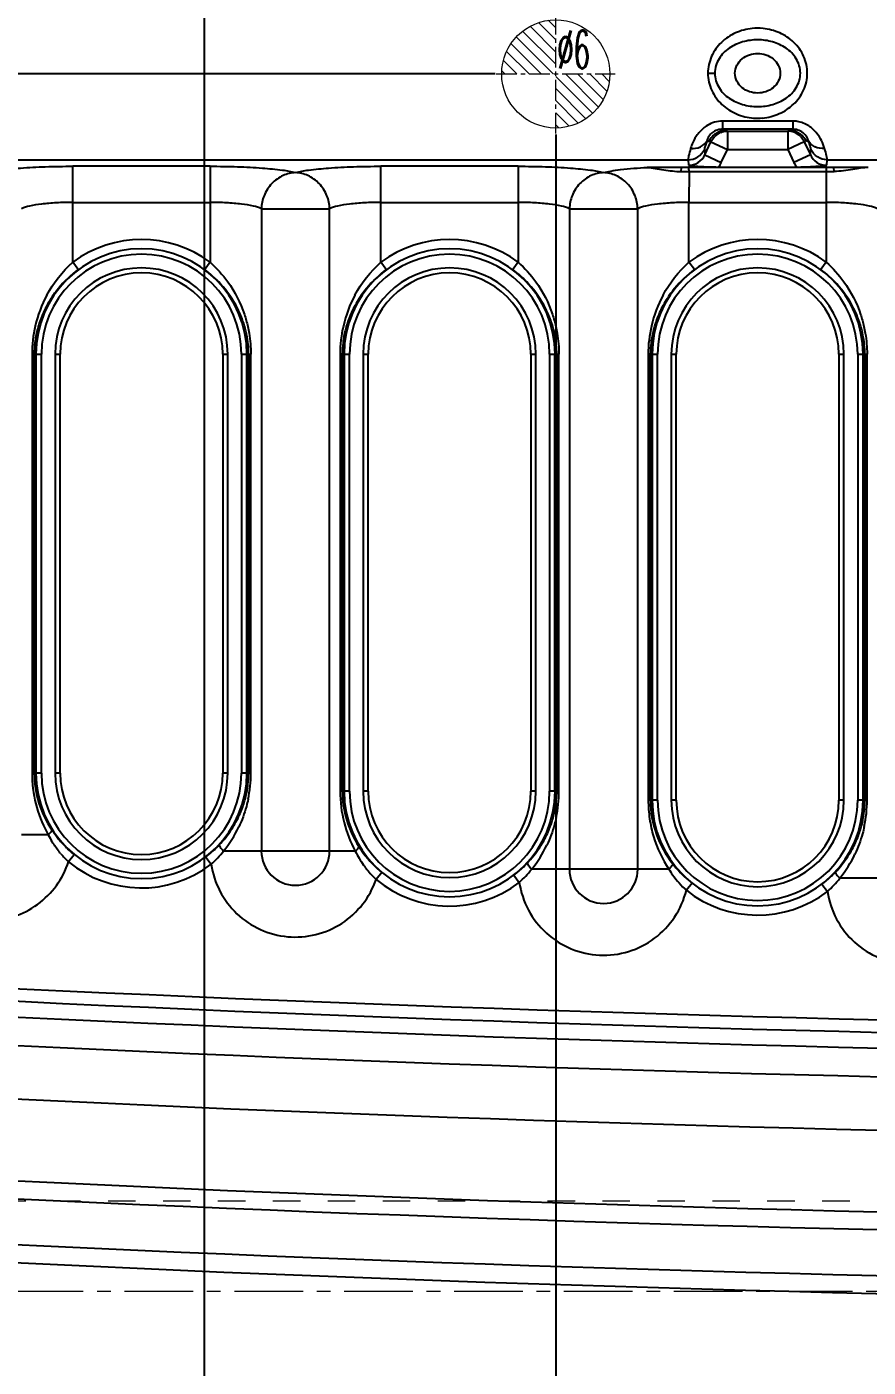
# Model space of a CAD drawing. Header units: millimetres. Extents: x 699 to 6116, y -3115 to -1923.
# Drawn here: x 950.5 to 997.2, y -2572.3 to -2497.9 of the extents above; entities that cross this region are included whole.
import ezdxf
from ezdxf.enums import TextEntityAlignment as Align

# ---------------------------------------------------------------- set-up
doc = ezdxf.new("R2010")
doc.units = ezdxf.units.MM
doc.header["$LTSCALE"] = 16.335
doc.header["$PDMODE"] = 3
doc.header["$PDSIZE"] = 0.3125
doc.linetypes.add('CENTER', pattern=[0.6, 0.375, -0.075, 0.075, -0.075])
doc.linetypes.add('HIDDEN', pattern=[0.2, 0.1, -0.1])
doc.layers.get('0').update_dxf_attribs({"linetype": 'CONTINUOUS'})
doc.layers.get('Defpoints').update_dxf_attribs({"linetype": 'CONTINUOUS'})
doc.layers.add('cool', color=153, linetype='HIDDEN', lineweight=9)
doc.layers.add('epin', color=13, linetype='CONTINUOUS', lineweight=9)
doc.styles.get("Standard").update_dxf_attribs({"font": 'txt', "width": 0.8})
doc.styles.add('TXT05', font='txt.shx', dxfattribs={"width": 0.5, "bigfont": 'gbcbig.shx'})
doc.dimstyles.get("Standard").update_dxf_attribs({"dimtxt": 0.15625, "dimasz": 0.1875, "dimexe": 0.125, "dimexo": 0.0625, "dimtad": 0, "dimtih": 1, "dimtoh": 1, "dimdsep": 46, "dimtxsty": 'Standard', "dimcen": 0.09, "dimadec": 0, "dimazin": 0, "dimtp": 0.01, "dimtm": 0.01, "dimtfac": 1, "dimtofl": 0, "dimtmove": 0, "dimatfit": 3, "dimfxl": 0, "dimtolj": 1, "dimarcsym": 0})

# ---------------------------------------------------------------- blocks, each defined once
blk = doc.blocks.new('epin_ejp_6')
at = {"layer": 'epin'}
h = blk.add_hatch(dxfattribs=at)
h.set_pattern_fill('_ANSI31', color=123, scale=0.15, angle=90, style=0)
h.set_pattern_definition([(135, (-2387.40246, 110.88073), (-0.3367596, -0.3367596), [])])
h.paths.add_polyline_path([(0, 3, 0.414214), (-3, 0), (0, 0)])
h.paths.add_polyline_path([(3, 0), (0, 0), (0, -3, 0.414214)])
at = {"layer": 'epin', "color": 1, "linetype": 'CENTER', "ltscale": 0.186593}
for p, q in [((0, -3.3), (0, 3.3)), ((-3.3, 0), (3.3, 0))]:
    blk.add_line(p, q, dxfattribs=at)
at = {"layer": 'epin'}
blk.add_circle((0, 0), 3, dxfattribs=at)
at = {"layer": 'epin', "color": 6, "style": 'TXT05', "width": 0.5}
blk.add_text('%%c6', height=2.1, dxfattribs=at).set_placement((0.995, 1.35), align=Align.MIDDLE)
blk = doc.blocks.new('*D757')
at = {"color": 4, "lineweight": -2}
blk.add_line((976.485, -2500.543), (755.484, -2500.543), dxfattribs=at)
at = {"layer": 'Defpoints', "color": 0}
for p in [(1045.847, -2423.043), (755.484, -2500.543), (976.547, -2500.543)]:
    blk.add_point(p, dxfattribs=at)
at = {"color": 6, "insert": (740.151, -2500.543), "char_height": 10, "attachment_point": 5}
blk.add_mtext('\\A1;77.50', dxfattribs=at)
blk = doc.blocks.new('*D758')
at = {"color": 4, "lineweight": -2}
blk.add_line((890.285, -2596.043), (755.484, -2596.043), dxfattribs=at)
at = {"layer": 'Defpoints', "color": 0}
for p in [(1045.847, -2423.043), (755.484, -2596.043), (890.347, -2596.043)]:
    blk.add_point(p, dxfattribs=at)
at = {"color": 6, "insert": (738.151, -2596.043), "char_height": 10, "attachment_point": 5}
blk.add_mtext('\\A1;173.00', dxfattribs=at)
blk = doc.blocks.new('*D759')
at = {"color": 4, "lineweight": -2}
blk.add_line((895.847, -2600.255), (895.847, -2670.053), dxfattribs=at)
at = {"layer": 'Defpoints', "color": 0}
for p in [(1045.847, -2423.043), (895.847, -2600.193), (895.847, -2670.053)]:
    blk.add_point(p, dxfattribs=at)
at = {"color": 6, "insert": (895.847, -2686.72), "char_height": 10, "attachment_point": 5, "rotation": 90}
blk.add_mtext('\\A1;150.00', dxfattribs=at)
blk = doc.blocks.new('*D760')
at = {"color": 4, "lineweight": -2}
blk.add_line((960.347, -2429.905), (960.347, -2670.053), dxfattribs=at)
at = {"layer": 'Defpoints', "color": 0}
for p in [(1045.847, -2423.043), (960.347, -2429.843), (960.347, -2670.053)]:
    blk.add_point(p, dxfattribs=at)
at = {"color": 6, "insert": (960.347, -2685.387), "char_height": 10, "attachment_point": 5, "rotation": 90}
blk.add_mtext('\\A1;85.50', dxfattribs=at)
blk = doc.blocks.new('*D761')
at = {"color": 4, "lineweight": -2}
blk.add_line((979.847, -2503.905), (979.847, -2670.053), dxfattribs=at)
at = {"layer": 'Defpoints', "color": 0}
for p in [(1045.847, -2423.043), (979.847, -2503.843), (979.847, -2670.053)]:
    blk.add_point(p, dxfattribs=at)
at = {"color": 6, "insert": (979.847, -2684.72), "char_height": 10, "attachment_point": 5, "rotation": 90}
blk.add_mtext('\\A1;66.00', dxfattribs=at)

msp = doc.modelspace()

# ---------------------------------------------------------------- linework, layer by layer
at = {"color": 7, "linetype": 'Continuous'}
for p, q in [((988.29, -2500.505), (988.676, -2500.505)), ((992.995, -2503.157), (989.099, -2503.157)), ((989.099, -2503.157), (989.099, -2503.61)), ((992.995, -2503.157), (992.995, -2503.61)), ((988.797, -2503.823), (988.795, -2503.823)), ((989.099, -2503.61), (989.195, -2503.69)), ((992.995, -2503.61), (989.099, -2503.61)), ((989.369, -2503.69), (989.195, -2503.69)), ((989.369, -2503.722), (992.726, -2503.722)), ((989.369, -2503.722), (989.369, -2504.728)), ((992.9, -2503.69), (992.726, -2503.69)), ((992.726, -2503.722), (992.726, -2504.728)), ((992.995, -2503.61), (992.9, -2503.69)), ((993.3, -2503.823), (993.297, -2503.823)), ((988.098, -2504.729), (988.122, -2505.025)), ((988.122, -2505.025), (988.459, -2504.303)), ((988.241, -2504.233), (988.324, -2504.303)), ((988.459, -2504.303), (989.369, -2504.728)), ((989.032, -2505.449), (989.369, -2504.728)), ((989.369, -2504.728), (992.726, -2504.728)), ((993.636, -2504.303), (992.726, -2504.728)), ((992.726, -2504.728), (993.062, -2505.449)), ((993.636, -2504.303), (993.972, -2505.025)), ((993.854, -2504.233), (993.771, -2504.303)), ((993.972, -2505.025), (993.997, -2504.729)), ((913.121, -2505.305), (987.187, -2505.305)), ((987.187, -2505.305), (987.213, -2505.612)), ((988.122, -2505.025), (989.032, -2505.449)), ((993.972, -2505.025), (993.062, -2505.449)), ((994.881, -2505.612), (994.907, -2505.305)), ((994.907, -2505.305), (1106.842, -2505.305)), ((953.052, -2510.99), (953.052, -2505.667)), ((960.668, -2505.667), (953.052, -2505.667)), ((960.668, -2505.667), (960.668, -2510.99)), ((970.146, -2510.99), (970.146, -2505.667)), ((977.762, -2505.667), (970.146, -2505.667)), ((977.762, -2505.667), (977.762, -2510.99)), ((986.81, -2505.954), (986.821, -2505.73)), ((994.854, -2505.729), (987.239, -2505.729)), ((987.241, -2505.96), (987.239, -2507.667)), ((987.241, -2505.96), (994.854, -2505.96)), ((994.854, -2505.729), (994.855, -2510.99)), ((995.285, -2505.954), (995.273, -2505.73)), ((953.052, -2507.667), (960.668, -2507.667)), ((970.146, -2507.667), (977.762, -2507.667)), ((987.239, -2507.667), (994.855, -2507.667)), ((987.239, -2510.99), (987.239, -2507.667)), ((963.512, -2508.018), (963.512, -2543.641)), ((963.512, -2508.018), (967.303, -2508.018)), ((967.303, -2543.641), (967.303, -2508.018)), ((980.605, -2508.018), (984.396, -2508.018)), ((980.605, -2508.018), (980.605, -2544.646)), ((984.396, -2544.646), (984.396, -2508.018)), ((953.352, -2511.392), (953.052, -2510.99)), ((960.668, -2510.99), (960.368, -2511.392)), ((970.446, -2511.392), (970.146, -2510.99)), ((977.762, -2510.99), (977.462, -2511.392)), ((987.539, -2511.392), (987.239, -2510.99)), ((994.855, -2510.99), (994.555, -2511.392)), ((950.789, -2516.09), (950.789, -2539.317)), ((950.913, -2516.09), (950.789, -2516.09)), ((950.913, -2539.317), (950.913, -2516.09)), ((951.009, -2516.09), (951.009, -2539.317)), ((951.009, -2516.09), (951.31, -2516.09)), ((951.31, -2539.317), (951.31, -2516.09)), ((952.071, -2516.09), (952.071, -2539.317)), ((952.071, -2516.09), (952.347, -2516.09)), ((952.347, -2539.317), (952.347, -2516.09)), ((961.374, -2516.09), (961.374, -2539.317)), ((961.374, -2516.09), (961.65, -2516.09)), ((961.65, -2539.317), (961.65, -2516.09)), ((962.411, -2516.09), (962.411, -2539.317)), ((962.411, -2516.09), (962.712, -2516.09)), ((962.712, -2539.317), (962.712, -2516.09)), ((962.807, -2516.09), (962.807, -2539.317)), ((962.807, -2516.09), (962.932, -2516.09)), ((962.932, -2539.317), (962.932, -2516.09)), ((967.883, -2516.09), (967.883, -2540.322)), ((968.007, -2516.09), (967.883, -2516.09)), ((968.007, -2540.322), (968.007, -2516.09)), ((968.102, -2516.09), (968.102, -2540.322)), ((968.102, -2516.09), (968.403, -2516.09)), ((968.403, -2540.322), (968.403, -2516.09)), ((969.164, -2516.09), (969.164, -2540.322)), ((969.164, -2516.09), (969.44, -2516.09)), ((969.44, -2540.322), (969.44, -2516.09)), ((978.468, -2516.09), (978.743, -2516.09)), ((978.468, -2516.09), (978.468, -2540.322)), ((978.743, -2540.322), (978.743, -2516.09)), ((979.504, -2516.09), (979.805, -2516.09)), ((979.504, -2516.09), (979.504, -2540.322)), ((979.805, -2540.322), (979.805, -2516.09)), ((979.901, -2516.09), (980.025, -2516.09)), ((979.901, -2516.09), (979.901, -2540.322)), ((980.025, -2540.323), (980.025, -2516.09)), ((985.1, -2516.09), (984.976, -2516.09)), ((984.976, -2516.09), (984.976, -2540.825)), ((985.1, -2540.825), (985.1, -2516.09)), ((985.196, -2516.09), (985.497, -2516.09)), ((985.196, -2516.09), (985.196, -2540.825)), ((985.497, -2540.825), (985.497, -2516.09)), ((986.258, -2516.09), (986.534, -2516.09)), ((986.258, -2516.09), (986.258, -2540.825)), ((986.534, -2540.825), (986.534, -2516.09)), ((995.561, -2516.09), (995.837, -2516.09)), ((995.561, -2516.09), (995.561, -2540.825)), ((995.837, -2540.825), (995.837, -2516.09)), ((996.598, -2516.09), (996.899, -2516.09)), ((996.598, -2516.09), (996.598, -2540.825)), ((996.899, -2540.825), (996.899, -2516.09)), ((996.994, -2516.09), (997.119, -2516.09)), ((996.994, -2516.09), (996.994, -2540.825)), ((997.119, -2540.825), (997.119, -2516.09)), ((951.31, -2539.317), (950.789, -2539.317)), ((952.347, -2539.317), (952.071, -2539.317)), ((961.65, -2539.317), (961.374, -2539.317)), ((962.712, -2539.317), (962.411, -2539.317)), ((962.807, -2539.317), (962.932, -2539.317)), ((968.403, -2540.322), (967.883, -2540.322)), ((969.44, -2540.322), (969.164, -2540.322)), ((978.743, -2540.322), (978.468, -2540.322)), ((979.805, -2540.322), (979.504, -2540.322)), ((979.901, -2540.322), (980.025, -2540.323)), ((985.497, -2540.825), (984.976, -2540.825)), ((986.534, -2540.825), (986.258, -2540.825)), ((995.837, -2540.825), (995.561, -2540.825)), ((996.899, -2540.825), (996.598, -2540.825)), ((996.994, -2540.825), (997.119, -2540.825)), ((951.687, -2542.736), (950.209, -2542.736)), ((953.132, -2543.842), (952.813, -2544.229)), ((960.426, -2543.972), (960.731, -2544.37)), ((968.725, -2543.641), (961.417, -2543.641)), ((970.201, -2544.827), (969.879, -2545.212)), ((977.52, -2544.977), (977.825, -2545.375)), ((986.121, -2544.646), (978.511, -2544.646)), ((987.407, -2545.422), (987.096, -2545.815)), ((994.613, -2545.48), (994.918, -2545.878)), ((1003.354, -2545.149), (995.604, -2545.149))]:
    msp.add_line(p, q, dxfattribs=at)
for centre, radius, start, end in [((991.047, -2501.034), 3.024, 84.32787, 95.71334), ((989.101, -2504.731), 1.573, 90.07564, 106.2553), ((991.047, -2499.979), 3.02, 265.76411, 275.02193), ((992.995, -2504.718), 1.56, 80.6717, 89.98571), ((989.005, -2504.446), 0.793, 157.34688, 164.44632), ((989.24, -2504.734), 1.013, 115.92354, 154.94585), ((989.077, -2504.496), 0.883, 118.92281, 127.15963), ((989.368, -2504.724), 1.001, 111.68775, 133.43168), ((992.726, -2504.725), 1.003, 46.58371, 89.99284), ((992.802, -2504.884), 1.162, 81.87663, 85.13483), ((992.997, -2504.565), 0.955, 82.49347, 90.08854), ((992.854, -2504.734), 1.013, 25.05403, 64.07634), ((987.195, -2504.592), 2.027, 326.66897, 334.99203), ((994.898, -2504.593), 2.026, 205.00418, 213.33483), ((987.239, -2490.117), 15.842, 268.4482, 270.00816), ((987.238, -2591.063), 85.333, 89.99885, 90.27965), ((994.855, -2591.234), 85.505, 89.71964, 90.00065), ((994.855, -2489.991), 15.968, 269.99731, 271.54415), ((956.86, -2516.09), 6.365, 53.25404, 126.74596), ((973.954, -2516.09), 6.365, 53.25404, 126.74596), ((991.047, -2516.09), 6.365, 53.25449, 126.74604), ((956.86, -2516.09), 5.852, 0, 180), ((956.86, -2516.09), 5.551, 0, 180), ((973.954, -2516.09), 5.852, 0, 180), ((973.954, -2516.09), 5.551, 0, 180), ((991.047, -2516.09), 5.852, 0, 180), ((991.047, -2516.09), 5.551, 0, 180), ((956.86, -2516.09), 4.79, 0, 180), ((957.094, -2516.417), 6.265, 126.67154, 140.62332), ((956.86, -2516.09), 4.514, 0, 180), ((956.62, -2516.424), 6.275, 42.45432, 53.32018), ((973.954, -2516.09), 4.79, 0, 180), ((974.188, -2516.417), 6.265, 126.67154, 140.62332), ((973.954, -2516.09), 4.514, 0, 180), ((973.713, -2516.424), 6.275, 42.45432, 53.32018), ((991.047, -2516.09), 4.79, 0, 180), ((991.281, -2516.417), 6.265, 126.67154, 140.62332), ((991.047, -2516.09), 4.514, 0, 180), ((990.807, -2516.424), 6.275, 42.45432, 53.32018), ((957.654, -2516.057), 6.86, 151.70951, 167.07638), ((956.965, -2516.309), 6.097, 140.63545, 149.13661), ((974.748, -2516.057), 6.86, 151.70951, 167.07638), ((974.058, -2516.309), 6.097, 140.63545, 149.13661), ((991.841, -2516.057), 6.86, 151.70951, 167.07638), ((991.152, -2516.309), 6.097, 140.63545, 149.13661), ((956.817, -2516.22), 5.924, 149.14275, 157.86892), ((973.911, -2516.22), 5.924, 149.14275, 157.86892), ((991.004, -2516.22), 5.924, 149.14275, 157.86892), ((957.774, -2516.094), 6.985, 167.0025, 179.9679), ((956.639, -2516.147), 5.732, 157.87532, 165.89125), ((974.868, -2516.094), 6.985, 167.0025, 179.9679), ((973.732, -2516.147), 5.732, 157.87532, 165.89125), ((991.961, -2516.094), 6.985, 167.0025, 179.96791), ((990.826, -2516.147), 5.732, 157.87532, 165.89125), ((956.477, -2516.105), 5.565, 165.90603, 173.29158), ((957.177, -2516.107), 5.631, 0.17075, 11.28696), ((973.571, -2516.105), 5.565, 165.90603, 173.29158), ((974.27, -2516.107), 5.631, 0.17075, 11.28696), ((990.664, -2516.105), 5.565, 165.90603, 173.29158), ((991.364, -2516.107), 5.631, 0.17075, 11.28696), ((956.369, -2516.09), 5.455, 173.30508, 179.99397), ((973.462, -2516.09), 5.455, 173.30508, 179.99397), ((990.556, -2516.09), 5.455, 173.30508, 179.99397), ((956.86, -2539.317), 5.852, 180, 0), ((956.86, -2539.317), 5.551, 180, 360), ((956.86, -2539.317), 4.79, 180, 360), ((956.86, -2539.317), 4.514, 180, 0), ((956.009, -2539.317), 6.922, 347.91491, 0.00271), ((973.954, -2540.322), 5.852, 180, 0), ((973.954, -2540.322), 5.551, 180, 360), ((973.954, -2540.322), 4.79, 180, 360), ((973.954, -2540.322), 4.514, 180, 0), ((973.103, -2540.323), 6.922, 347.91491, 0.00271), ((956.988, -2539.218), 5.836, 331.2454, 339.366), ((957.215, -2539.311), 5.59, 339.44325, 346.63598), ((991.047, -2540.825), 5.852, 180, 0), ((991.047, -2540.825), 5.551, 180, 360), ((991.047, -2540.825), 4.79, 180, 360), ((991.047, -2540.825), 4.514, 180, 0), ((990.196, -2540.826), 6.922, 347.91491, 0.00271), ((956.679, -2539.055), 6.185, 326.92539, 331.30518), ((974.309, -2540.317), 5.59, 339.44325, 346.63598), ((958.024, -2539.18), 7.266, 207.99905, 209.29675), ((957.656, -2539.59), 6.746, 207.78931, 211.35576), ((956.868, -2539.157), 5.984, 213.59196, 219.71373), ((956.241, -2539.447), 6.662, 320.98408, 334.63815), ((974.081, -2540.223), 5.836, 331.2454, 339.366), ((991.175, -2540.726), 5.836, 331.2454, 339.366), ((991.402, -2540.82), 5.59, 339.44325, 346.63598), ((957.169, -2538.91), 6.373, 219.6926, 225.4488), ((957.326, -2538.751), 6.597, 225.44281, 230.51466), ((973.335, -2540.452), 6.662, 320.98408, 334.63815), ((973.772, -2540.061), 6.185, 326.92539, 331.30518), ((990.866, -2540.563), 6.185, 326.92539, 331.30518), ((956.195, -2540.554), 4.995, 220.39632, 227.37321), ((956.86, -2539.317), 6.365, 230.51354, 307.44851), ((965.407, -2543.641), 1.896, 180, 0), ((990.428, -2540.955), 6.662, 320.98408, 334.63815), ((973.277, -2541.552), 4.994, 218.58639, 227.13691), ((982.501, -2544.646), 1.896, 180.00015, 359.99985), ((973.954, -2540.322), 6.365, 230.2014, 307.45323), ((991.047, -2540.825), 6.365, 231.62365, 307.45531), ((1045.847, -555.868), 1997.698, 265.604565, 274.395435), ((1045.847, -555.868), 1998.398, 265.604565, 274.395435), ((1045.847, -555.868), 1999.273, 265.604565, 274.395435), ((1045.847, -555.868), 2000.858, 265.604565, 274.395435), ((1045.847, -555.868), 2003.819, 265.604565, 274.395435), ((1045.847, -555.868), 2008.352, 265.604565, 274.395435), ((1045.847, -555.868), 2009.339, 265.604565, 274.395435), ((1045.847, -555.868), 2011.88, 265.604565, 274.395435), ((1045.847, -555.868), 2012.885, 265.604565, 274.395435)]:
    msp.add_arc(centre, radius, start, end, dxfattribs=at)
for points, knots in [([(990.746, -2498.025), (990.428, -2498.057), (989.804, -2498.222), (989.001, -2498.757), (988.432, -2499.543), (988.29, -2500.184), (988.29, -2500.505)], [0, 0, 0, 0, 0.252231, 0.499459, 0.747286, 1, 1, 1, 1]), ([(993.804, -2500.505), (993.804, -2500.184), (993.662, -2499.542), (993.093, -2498.757), (992.29, -2498.222), (991.664, -2498.057), (991.346, -2498.025)], [0, 0, 0, 0, 0.252578, 0.50044, 0.747713, 1, 1, 1, 1]), ([(993.419, -2500.505), (993.419, -2500.227), (993.25, -2499.67), (992.65, -2499.075), (991.885, -2498.729), (991.048, -2498.617), (990.21, -2498.729), (989.445, -2499.075), (988.845, -2499.67), (988.676, -2500.227), (988.676, -2500.505)], [0, 0, 0, 0, 0.125692, 0.248804, 0.37272, 0.499947, 0.627175, 0.751093, 0.874204, 1, 1, 1, 1]), ([(989.79, -2500.505), (989.79, -2500.351), (989.869, -2500.04), (990.172, -2499.679), (990.584, -2499.455), (991.047, -2499.38), (991.511, -2499.455), (991.923, -2499.679), (992.226, -2500.04), (992.304, -2500.351), (992.304, -2500.505)], [0, 0, 0, 0, 0.125273, 0.249681, 0.374348, 0.499998, 0.625649, 0.750316, 0.874725, 1, 1, 1, 1]), ([(988.29, -2500.505), (988.29, -2500.831), (988.438, -2501.486), (989.028, -2502.28), (989.857, -2502.812), (990.499, -2502.967), (990.824, -2502.991)], [0, 0, 0, 0, 0.252464, 0.500169, 0.747561, 1, 1, 1, 1]), ([(988.676, -2500.505), (988.676, -2500.782), (988.845, -2501.34), (989.446, -2501.935), (990.211, -2502.28), (991.049, -2502.392), (991.886, -2502.28), (992.65, -2501.934), (993.25, -2501.339), (993.419, -2500.782), (993.419, -2500.505)], [0, 0, 0, 0, 0.12581, 0.249018, 0.373016, 0.500233, 0.627385, 0.751253, 0.874314, 1, 1, 1, 1]), ([(992.304, -2500.505), (992.304, -2500.658), (992.226, -2500.969), (991.923, -2501.33), (991.511, -2501.554), (991.047, -2501.629), (990.584, -2501.554), (990.172, -2501.33), (989.869, -2500.969), (989.79, -2500.658), (989.79, -2500.505)], [0, 0, 0, 0, 0.125273, 0.249681, 0.374348, 0.499998, 0.625649, 0.750316, 0.874725, 1, 1, 1, 1]), ([(991.312, -2502.988), (991.633, -2502.959), (992.266, -2502.799), (993.081, -2502.265), (993.66, -2501.476), (993.804, -2500.828), (993.804, -2500.505)], [0, 0, 0, 0, 0.252338, 0.499632, 0.747398, 1, 1, 1, 1]), ([(988.661, -2503.22), (988.619, -2503.233), (988.456, -2503.287), (988.302, -2503.368), (988.195, -2503.44)], [0, 0, 0, 0, 0.256183, 1, 1, 1, 1]), ([(994.764, -2504.679), (994.677, -2504.379), (994.439, -2503.9), (993.888, -2503.384), (993.473, -2503.215), (993.248, -2503.178)], [0, 0, 0, 0, 0.41911, 0.694063, 1, 1, 1, 1]), ([(987.789, -2503.806), (987.727, -2503.88), (987.532, -2504.147), (987.396, -2504.454), (987.331, -2504.679)], [0, 0, 0, 0, 0.292058, 1, 1, 1, 1]), ([(988.195, -2503.44), (988.156, -2503.466), (988.008, -2503.574), (987.876, -2503.703), (987.789, -2503.806)], [0, 0, 0, 0, 0.261725, 1, 1, 1, 1]), ([(988.544, -2503.793), (988.506, -2503.821), (988.395, -2503.92), (988.312, -2504.047), (988.273, -2504.141)], [0, 0, 0, 0, 0.318008, 1, 1, 1, 1]), ([(989.099, -2503.61), (989.058, -2503.609), (988.903, -2503.619), (988.75, -2503.668), (988.65, -2503.724)], [0, 0, 0, 0, 0.266704, 1, 1, 1, 1]), ([(988.795, -2503.823), (988.792, -2503.823), (988.785, -2503.823), (988.786, -2503.807), (988.81, -2503.793), (988.849, -2503.765), (988.925, -2503.732), (988.988, -2503.714), (989.027, -2503.706)], [0, 0, 0, 0, 0.032779, 0.054961, 0.138353, 0.306053, 0.579952, 1, 1, 1, 1]), ([(988.832, -2503.813), (988.828, -2503.814), (988.817, -2503.818), (988.805, -2503.822), (988.797, -2503.823)], [0, 0, 0, 0, 0.353103, 1, 1, 1, 1]), ([(989.282, -2503.722), (989.222, -2503.722), (989.068, -2503.735), (988.921, -2503.783), (988.832, -2503.813)], [0, 0, 0, 0, 0.390757, 1, 1, 1, 1]), ([(989.027, -2503.706), (989.04, -2503.704), (989.095, -2503.694), (989.151, -2503.69), (989.195, -2503.69)], [0, 0, 0, 0, 0.230224, 1, 1, 1, 1]), ([(992.9, -2503.69), (992.945, -2503.69), (993.034, -2503.7), (993.14, -2503.713), (993.362, -2503.823), (993.3, -2503.823)], [0, 0, 0, 0, 0.314624, 0.565613, 1, 1, 1, 1]), ([(993.097, -2503.76), (993.087, -2503.758), (993.044, -2503.747), (993.001, -2503.738), (992.966, -2503.734)], [0, 0, 0, 0, 0.218698, 1, 1, 1, 1]), ([(993.297, -2503.823), (993.277, -2503.821), (993.212, -2503.791), (993.145, -2503.773), (993.097, -2503.76)], [0, 0, 0, 0, 0.290124, 1, 1, 1, 1]), ([(993.854, -2504.233), (993.823, -2504.122), (993.664, -2503.819), (993.336, -2503.646), (993.122, -2503.618)], [0, 0, 0, 0, 0.348004, 1, 1, 1, 1]), ([(987.331, -2504.679), (987.291, -2504.816), (987.239, -2504.997), (987.196, -2505.206), (987.186, -2505.278), (987.187, -2505.305)], [0, 0, 0, 0, 0.665407, 0.875292, 1, 1, 1, 1]), ([(987.187, -2505.305), (987.375, -2505.304), (987.756, -2505.196), (988.018, -2504.898), (988.098, -2504.729)], [0, 0, 0, 0, 0.500608, 1, 1, 1, 1]), ([(987.331, -2504.679), (987.514, -2504.695), (987.884, -2504.644), (988.165, -2504.384), (988.241, -2504.233)], [0, 0, 0, 0, 0.522337, 1, 1, 1, 1]), ([(988.135, -2504.546), (988.13, -2504.561), (988.116, -2504.61), (988.104, -2504.66), (988.099, -2504.695)], [0, 0, 0, 0, 0.311222, 1, 1, 1, 1]), ([(988.241, -2504.233), (988.23, -2504.263), (988.192, -2504.367), (988.157, -2504.471), (988.135, -2504.546)], [0, 0, 0, 0, 0.290956, 1, 1, 1, 1]), ([(993.997, -2504.729), (993.999, -2504.708), (993.989, -2504.65), (993.945, -2504.484), (993.894, -2504.341), (993.854, -2504.233)], [0, 0, 0, 0, 0.123367, 0.332805, 1, 1, 1, 1]), ([(994.764, -2504.679), (994.58, -2504.695), (994.211, -2504.644), (993.93, -2504.384), (993.854, -2504.233)], [0, 0, 0, 0, 0.522338, 1, 1, 1, 1]), ([(994.907, -2505.305), (994.72, -2505.304), (994.339, -2505.196), (994.077, -2504.898), (993.997, -2504.729)], [0, 0, 0, 0, 0.500609, 1, 1, 1, 1]), ([(994.907, -2505.305), (994.909, -2505.278), (994.899, -2505.206), (994.855, -2504.997), (994.804, -2504.816), (994.764, -2504.679)], [0, 0, 0, 0, 0.124728, 0.334597, 1, 1, 1, 1]), ([(987.213, -2505.612), (987.401, -2505.612), (987.785, -2505.5), (988.044, -2505.196), (988.122, -2505.025)], [0, 0, 0, 0, 0.500459, 1, 1, 1, 1]), ([(987.213, -2505.612), (987.332, -2505.624), (987.889, -2505.68), (988.449, -2505.706), (988.889, -2505.706)], [0, 0, 0, 0, 0.213121, 1, 1, 1, 1]), ([(993.206, -2505.706), (993.366, -2505.706), (993.926, -2505.697), (994.485, -2505.653), (994.881, -2505.612)], [0, 0, 0, 0, 0.287214, 1, 1, 1, 1]), ([(993.972, -2505.025), (994.051, -2505.196), (994.309, -2505.5), (994.693, -2505.612), (994.881, -2505.612)], [0, 0, 0, 0, 0.499533, 1, 1, 1, 1]), ([(948.314, -2506.018), (948.551, -2505.948), (949.164, -2505.851), (950.237, -2505.747), (951.575, -2505.682), (952.544, -2505.666), (953.052, -2505.667)], [0, 0, 0, 0, 0.155949, 0.389404, 0.679649, 1, 1, 1, 1]), ([(960.668, -2505.667), (961.177, -2505.666), (962.145, -2505.682), (963.484, -2505.747), (964.557, -2505.851), (965.17, -2505.948), (965.407, -2506.018)], [0, 0, 0, 0, 0.320374, 0.610618, 0.844066, 1, 1, 1, 1]), ([(965.407, -2506.018), (965.173, -2506.027), (964.679, -2506.144), (964.049, -2506.597), (963.627, -2507.262), (963.52, -2507.773), (963.512, -2508.018)], [0, 0, 0, 0, 0.233579, 0.491555, 0.754782, 1, 1, 1, 1]), ([(965.407, -2506.018), (965.644, -2505.948), (966.258, -2505.851), (967.33, -2505.747), (968.669, -2505.682), (969.638, -2505.666), (970.146, -2505.667)], [0, 0, 0, 0, 0.155949, 0.389404, 0.679649, 1, 1, 1, 1]), ([(967.303, -2508.018), (967.294, -2507.773), (967.187, -2507.262), (966.765, -2506.597), (966.135, -2506.144), (965.641, -2506.027), (965.407, -2506.018)], [0, 0, 0, 0, 0.245218, 0.508445, 0.766421, 1, 1, 1, 1]), ([(977.762, -2505.667), (978.27, -2505.666), (979.239, -2505.682), (980.578, -2505.747), (981.65, -2505.851), (982.263, -2505.948), (982.501, -2506.018)], [0, 0, 0, 0, 0.320373, 0.610617, 0.844065, 1, 1, 1, 1]), ([(982.501, -2506.018), (982.266, -2506.027), (981.773, -2506.144), (981.142, -2506.597), (980.72, -2507.262), (980.613, -2507.773), (980.605, -2508.018)], [0, 0, 0, 0, 0.233579, 0.491555, 0.754782, 1, 1, 1, 1]), ([(982.501, -2506.018), (982.63, -2505.98), (982.943, -2505.915), (983.746, -2505.803), (984.421, -2505.753), (984.912, -2505.727)], [0, 0, 0, 0, 0.166376, 0.393599, 1, 1, 1, 1]), ([(984.396, -2508.018), (984.388, -2507.773), (984.281, -2507.262), (983.859, -2506.597), (983.228, -2506.144), (982.735, -2506.027), (982.501, -2506.018)], [0, 0, 0, 0, 0.245219, 0.508446, 0.766421, 1, 1, 1, 1]), ([(984.912, -2505.727), (985.063, -2505.735), (985.372, -2505.779), (985.999, -2505.886), (986.484, -2505.956), (986.81, -2505.954)], [0, 0, 0, 0, 0.236936, 0.488719, 1, 1, 1, 1]), ([(987.241, -2505.96), (987.241, -2505.943), (987.239, -2505.866), (987.239, -2505.79), (987.239, -2505.729)], [0, 0, 0, 0, 0.212705, 1, 1, 1, 1]), ([(997.182, -2505.727), (996.896, -2505.745), (996.269, -2505.864), (995.635, -2505.944), (995.285, -2505.954)], [0, 0, 0, 0, 0.450175, 1, 1, 1, 1]), ([(953.052, -2507.667), (952.747, -2507.667), (952.165, -2507.682), (951.36, -2507.747), (950.715, -2507.851), (950.347, -2507.95), (950.209, -2508.018)], [0, 0, 0, 0, 0.318055, 0.606823, 0.840028, 1, 1, 1, 1]), ([(963.512, -2508.018), (963.374, -2507.95), (963.005, -2507.851), (962.36, -2507.747), (961.556, -2507.682), (960.973, -2507.667), (960.668, -2507.667)], [0, 0, 0, 0, 0.159969, 0.39318, 0.681951, 1, 1, 1, 1]), ([(970.146, -2507.667), (969.841, -2507.667), (969.258, -2507.682), (968.454, -2507.747), (967.809, -2507.851), (967.44, -2507.95), (967.303, -2508.018)], [0, 0, 0, 0, 0.318055, 0.606823, 0.840028, 1, 1, 1, 1]), ([(980.605, -2508.018), (980.467, -2507.95), (980.099, -2507.851), (979.454, -2507.747), (978.649, -2507.682), (978.067, -2507.667), (977.762, -2507.667)], [0, 0, 0, 0, 0.159969, 0.39318, 0.681951, 1, 1, 1, 1]), ([(987.239, -2507.667), (986.934, -2507.667), (986.352, -2507.682), (985.547, -2507.747), (984.902, -2507.851), (984.534, -2507.95), (984.396, -2508.018)], [0, 0, 0, 0, 0.31799, 0.60679, 0.840021, 1, 1, 1, 1]), ([(997.699, -2508.018), (997.561, -2507.95), (997.192, -2507.851), (996.547, -2507.747), (995.743, -2507.682), (995.16, -2507.667), (994.855, -2507.667)], [0, 0, 0, 0, 0.159954, 0.393168, 0.681995, 1, 1, 1, 1]), ([(962.409, -2514.031), (962.342, -2513.863), (962.042, -2513.199), (961.619, -2512.592), (961.25, -2512.188)], [0, 0, 0, 0, 0.248204, 1, 1, 1, 1]), ([(961.649, -2512.071), (962.044, -2512.622), (962.464, -2513.447), (962.707, -2514.322), (962.758, -2514.547)], [0, 0, 0, 0, 0.746536, 1, 1, 1, 1]), ([(979.502, -2514.031), (979.436, -2513.863), (979.136, -2513.199), (978.713, -2512.592), (978.343, -2512.188)], [0, 0, 0, 0, 0.248204, 1, 1, 1, 1]), ([(978.742, -2512.071), (979.137, -2512.622), (979.557, -2513.447), (979.801, -2514.322), (979.852, -2514.547)], [0, 0, 0, 0, 0.746536, 1, 1, 1, 1]), ([(996.596, -2514.031), (996.529, -2513.863), (996.229, -2513.199), (995.806, -2512.592), (995.437, -2512.188)], [0, 0, 0, 0, 0.248204, 1, 1, 1, 1]), ([(995.836, -2512.071), (996.231, -2512.622), (996.651, -2513.447), (996.894, -2514.322), (996.945, -2514.547)], [0, 0, 0, 0, 0.746536, 1, 1, 1, 1]), ([(962.698, -2515.005), (962.681, -2514.921), (962.607, -2514.59), (962.502, -2514.266), (962.409, -2514.031)], [0, 0, 0, 0, 0.253093, 1, 1, 1, 1]), ([(962.758, -2514.547), (962.786, -2514.671), (962.887, -2515.18), (962.931, -2515.699), (962.931, -2516.09)], [0, 0, 0, 0, 0.246522, 1, 1, 1, 1]), ([(979.792, -2515.005), (979.775, -2514.921), (979.701, -2514.59), (979.596, -2514.266), (979.502, -2514.031)], [0, 0, 0, 0, 0.253093, 1, 1, 1, 1]), ([(979.852, -2514.547), (979.88, -2514.671), (979.98, -2515.18), (980.025, -2515.699), (980.025, -2516.09)], [0, 0, 0, 0, 0.246522, 1, 1, 1, 1]), ([(996.885, -2515.005), (996.868, -2514.921), (996.794, -2514.59), (996.689, -2514.266), (996.596, -2514.031)], [0, 0, 0, 0, 0.253093, 1, 1, 1, 1]), ([(996.945, -2514.547), (996.973, -2514.671), (997.074, -2515.18), (997.118, -2515.699), (997.118, -2516.09)], [0, 0, 0, 0, 0.246522, 1, 1, 1, 1]), ([(950.789, -2539.317), (950.791, -2539.89), (950.928, -2541.029), (951.345, -2542.096), (951.608, -2542.591)], [0, 0, 0, 0, 0.505682, 1, 1, 1, 1]), ([(950.913, -2539.317), (950.914, -2539.881), (951.09, -2540.998), (951.58, -2542.013), (951.884, -2542.467)], [0, 0, 0, 0, 0.507755, 1, 1, 1, 1]), ([(962.654, -2540.603), (962.679, -2540.499), (962.766, -2540.076), (962.807, -2539.642), (962.807, -2539.317)], [0, 0, 0, 0, 0.247439, 1, 1, 1, 1]), ([(967.883, -2540.322), (967.884, -2540.904), (968.027, -2542.059), (968.455, -2543.14), (968.725, -2543.641)], [0, 0, 0, 0, 0.505641, 1, 1, 1, 1]), ([(968.007, -2540.322), (968.007, -2540.868), (968.172, -2541.948), (968.632, -2542.935), (968.917, -2543.38)], [0, 0, 0, 0, 0.507973, 1, 1, 1, 1]), ([(979.747, -2541.609), (979.772, -2541.505), (979.86, -2541.081), (979.9, -2540.648), (979.901, -2540.322)], [0, 0, 0, 0, 0.247439, 1, 1, 1, 1]), ([(962.778, -2540.766), (962.749, -2540.9), (962.621, -2541.425), (962.433, -2541.936), (962.261, -2542.3)], [0, 0, 0, 0, 0.253593, 1, 1, 1, 1]), ([(984.976, -2540.825), (984.983, -2541.168), (985.029, -2541.849), (985.317, -2543.168), (985.76, -2544.087), (986.121, -2544.646)], [0, 0, 0, 0, 0.255021, 0.505537, 1, 1, 1, 1]), ([(985.1, -2540.825), (985.103, -2541.464), (985.327, -2542.734), (985.953, -2543.856), (986.337, -2544.346)], [0, 0, 0, 0, 0.506662, 1, 1, 1, 1]), ([(996.841, -2542.112), (996.866, -2542.007), (996.953, -2541.584), (996.994, -2541.151), (996.994, -2540.825)], [0, 0, 0, 0, 0.247439, 1, 1, 1, 1]), ([(979.871, -2541.772), (979.843, -2541.906), (979.715, -2542.431), (979.527, -2542.941), (979.354, -2543.306)], [0, 0, 0, 0, 0.253593, 1, 1, 1, 1]), ([(951.884, -2542.467), (951.889, -2542.483), (951.875, -2542.528), (951.813, -2542.62), (951.742, -2542.69), (951.687, -2542.736)], [0, 0, 0, 0, 0.14453, 0.372761, 1, 1, 1, 1]), ([(996.965, -2542.275), (996.936, -2542.409), (996.808, -2542.934), (996.62, -2543.444), (996.448, -2543.808)], [0, 0, 0, 0, 0.253593, 1, 1, 1, 1]), ([(952.391, -2543.791), (952.254, -2543.63), (952.084, -2543.401), (951.932, -2543.162), (951.895, -2543.101)], [0, 0, 0, 0, 0.74721, 1, 1, 1, 1]), ([(960.426, -2543.972), (960.493, -2543.92), (960.755, -2543.711), (961.001, -2543.482), (961.173, -2543.3)], [0, 0, 0, 0, 0.253315, 1, 1, 1, 1]), ([(961.173, -2543.3), (961.168, -2543.315), (961.189, -2543.363), (961.235, -2543.437), (961.317, -2543.535), (961.382, -2543.605), (961.417, -2543.641)], [0, 0, 0, 0, 0.109733, 0.32764, 0.642555, 1, 1, 1, 1]), ([(968.917, -2543.38), (968.921, -2543.394), (968.91, -2543.435), (968.852, -2543.527), (968.781, -2543.595), (968.725, -2543.641)], [0, 0, 0, 0, 0.134513, 0.350862, 1, 1, 1, 1]), ([(968.917, -2543.38), (969.001, -2543.512), (969.37, -2544.043), (969.824, -2544.514), (970.201, -2544.827)], [0, 0, 0, 0, 0.242163, 1, 1, 1, 1]), ([(943.822, -2544.223), (943.976, -2544.691), (944.43, -2545.588), (945.49, -2546.654), (946.83, -2547.339), (948.315, -2547.576), (949.801, -2547.341), (951.141, -2546.658), (952.203, -2545.594), (952.658, -2544.698), (952.813, -2544.229)], [0, 0, 0, 0, 0.124989, 0.249993, 0.374996, 0.499996, 0.624997, 0.750001, 0.875007, 1, 1, 1, 1]), ([(968.725, -2543.641), (968.862, -2543.911), (969.066, -2544.263), (969.309, -2544.587), (969.373, -2544.667)], [0, 0, 0, 0, 0.747909, 1, 1, 1, 1]), ([(960.731, -2544.37), (960.81, -2544.886), (961.139, -2545.901), (962.096, -2547.177), (963.423, -2548.066), (964.966, -2548.475), (966.557, -2548.354), (968.023, -2547.722), (969.199, -2546.643), (969.706, -2545.705), (969.88, -2545.213)], [0, 0, 0, 0, 0.124986, 0.249993, 0.374995, 0.499994, 0.624994, 0.749997, 0.875005, 1, 1, 1, 1]), ([(977.52, -2544.977), (977.587, -2544.925), (977.849, -2544.717), (978.095, -2544.487), (978.267, -2544.306)], [0, 0, 0, 0, 0.253315, 1, 1, 1, 1]), ([(978.267, -2544.306), (978.261, -2544.32), (978.282, -2544.369), (978.329, -2544.442), (978.411, -2544.541), (978.475, -2544.61), (978.511, -2544.646)], [0, 0, 0, 0, 0.109733, 0.32764, 0.642555, 1, 1, 1, 1]), ([(986.337, -2544.346), (986.342, -2544.36), (986.331, -2544.404), (986.265, -2544.509), (986.184, -2544.59), (986.121, -2544.646)], [0, 0, 0, 0, 0.118972, 0.329347, 1, 1, 1, 1]), ([(986.121, -2544.646), (986.188, -2544.753), (986.471, -2545.175), (986.811, -2545.56), (987.096, -2545.815)], [0, 0, 0, 0, 0.247871, 1, 1, 1, 1]), ([(986.337, -2544.346), (986.412, -2544.443), (986.736, -2544.834), (987.107, -2545.184), (987.407, -2545.422)], [0, 0, 0, 0, 0.243967, 1, 1, 1, 1]), ([(994.613, -2545.48), (994.681, -2545.428), (994.943, -2545.219), (995.188, -2544.99), (995.36, -2544.809)], [0, 0, 0, 0, 0.253314, 1, 1, 1, 1]), ([(995.36, -2544.809), (995.355, -2544.823), (995.376, -2544.872), (995.422, -2544.945), (995.504, -2545.044), (995.569, -2545.113), (995.604, -2545.149)], [0, 0, 0, 0, 0.109733, 0.32764, 0.642555, 1, 1, 1, 1]), ([(977.824, -2545.375), (977.906, -2545.909), (978.253, -2546.957), (979.265, -2548.261), (980.663, -2549.142), (982.274, -2549.505), (983.913, -2549.296), (985.388, -2548.552), (986.519, -2547.348), (986.963, -2546.338), (987.096, -2545.815)], [0, 0, 0, 0, 0.124984, 0.249991, 0.374993, 0.499991, 0.624991, 0.749994, 0.875008, 1, 1, 1, 1]), ([(994.918, -2545.878), (995, -2546.411), (995.346, -2547.458), (996.355, -2548.761), (997.75, -2549.643), (999.359, -2550.008), (1000.996, -2549.804), (1002.472, -2549.065), (1003.604, -2547.866), (1004.051, -2546.858), (1004.186, -2546.336)], [0, 0, 0, 0, 0.124982, 0.249985, 0.374986, 0.499982, 0.624983, 0.749986, 0.875005, 1, 1, 1, 1])]:
    msp.add_open_spline(points, degree=3, knots=knots, dxfattribs=at)
for points in [[(988.459, -2504.303), (988.512, -2504.189), (988.588, -2504.083), (988.68, -2503.997)], [(988.998, -2503.793), (989.115, -2503.747), (989.243, -2503.722), (989.369, -2503.722)], [(992.901, -2503.726), (992.871, -2503.724), (992.842, -2503.722), (992.813, -2503.722)], [(993.415, -2503.997), (993.506, -2504.083), (993.583, -2504.189), (993.636, -2504.303)], [(988.099, -2504.695), (988.098, -2504.706), (988.097, -2504.718), (988.098, -2504.729)], [(986.821, -2505.73), (986.185, -2505.733), (985.548, -2505.736), (984.912, -2505.727)], [(997.183, -2505.727), (996.546, -2505.736), (995.91, -2505.733), (995.273, -2505.73)], [(951.614, -2512.806), (951.98, -2512.126), (952.47, -2511.497), (953.052, -2510.99)], [(960.668, -2510.99), (961.035, -2511.309), (961.365, -2511.676), (961.649, -2512.071)], [(968.707, -2512.806), (969.073, -2512.126), (969.564, -2511.497), (970.146, -2510.99)], [(977.762, -2510.99), (978.129, -2511.309), (978.459, -2511.676), (978.742, -2512.071)], [(985.801, -2512.806), (986.167, -2512.126), (986.657, -2511.497), (987.239, -2510.99)], [(994.855, -2510.99), (995.222, -2511.309), (995.552, -2511.676), (995.836, -2512.071)], [(961.173, -2543.3), (961.429, -2543.033), (961.66, -2542.74), (961.861, -2542.431)], [(978.267, -2544.306), (978.523, -2544.039), (978.753, -2543.746), (978.955, -2543.436)], [(960.73, -2544.37), (960.981, -2544.149), (961.211, -2543.903), (961.417, -2543.641)], [(995.36, -2544.809), (995.616, -2544.542), (995.847, -2544.249), (996.048, -2543.939)], [(977.824, -2545.375), (978.077, -2545.157), (978.303, -2544.907), (978.511, -2544.646)], [(994.918, -2545.878), (995.17, -2545.659), (995.397, -2545.41), (995.604, -2545.149)]]:
    msp.add_open_spline(points, degree=3, dxfattribs=at)
at = {"layer": 'cool', "ltscale": 0.932966}
msp.add_line((775.177, -2563.043), (1316.517, -2563.043), dxfattribs=at)
at = {"layer": 'cool', "color": 1, "linetype": 'CENTER', "ltscale": 0.621977}
msp.add_line((760.847, -2568.043), (1330.847, -2568.043), dxfattribs=at)

# ---------------------------------------------------------------- block references
at = {"layer": 'epin'}
msp.add_blockref('epin_ejp_6', (979.847, -2500.543), dxfattribs=at)

# ---------------------------------------------------------------- dimensions: what is measured, and where the dimension line sits
for feature_location, offset, dtype, picture, middle in [((890.347, -2596.043), (-134.863, 0), 0, '*D758', (738.151, -2596.043)), ((976.547, -2500.543), (-221.063, 0), 0, '*D757', (740.151, -2500.543)), ((895.847, -2600.193), (0, -69.861), 1, '*D759', (895.847, -2686.72)), ((960.347, -2429.843), (0, -240.211), 1, '*D760', (960.347, -2685.387)), ((979.847, -2503.843), (0, -166.211), 1, '*D761', (979.847, -2684.72))]:
    dim = msp.add_ordinate_dim(feature_location=feature_location, offset=offset, dtype=dtype, origin=(1045.847, -2423.043), dimstyle='Standard', override={"dimtxt": 10, "dimasz": 10, "dimgap": 0, "dimtih": 0, "dimtoh": 0, "dimzin": 0, "dimcen": 0, "dimclrd": 4, "dimclre": 4, "dimclrt": 6, "dimadec": 2, "dimtp": 0, "dimtm": 0, "dimtzin": 0})
    dim.commit()
    dim.dimension.update_dxf_attribs({"geometry": picture, "text_midpoint": middle})

doc.saveas('drawing.dxf')
